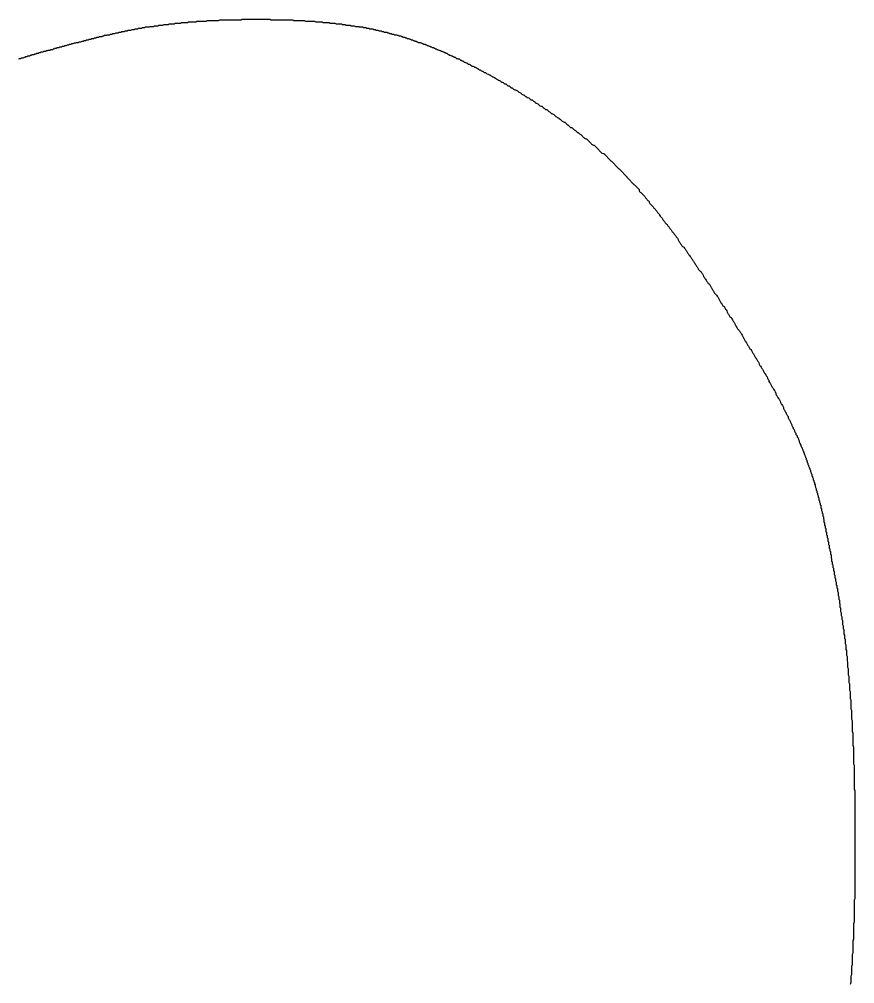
# Model space of a CAD drawing. Header units: millimetres. Extents: x 289 to 9778, y -894 to 6380.
# Drawn here: x 7107.94 to 7120.99, y -350.55 to -335.47 of the extents above; entities that cross this region are included whole.
import ezdxf

# ---------------------------------------------------------------- set-up
doc = ezdxf.new("R2010")
doc.units = ezdxf.units.MM

msp = doc.modelspace()

# ---------------------------------------------------------------- linework, layer by layer
msp.add_polyline3d([(7107.93, -336.093, 0), (7107.94, -336.083, 0), (7107.96, -336.083, 0), (7107.97, -336.073, 0), (7107.99, -336.073, 0), (7108, -336.073, 0), (7108.02, -336.063, 0), (7108.03, -336.063, 0), (7108.04, -336.053, 0), (7108.06, -336.053, 0), (7108.07, -336.043, 0), (7108.09, -336.043, 0), (7108.1, -336.043, 0), (7108.11, -336.033, 0), (7108.13, -336.033, 0), (7108.14, -336.023, 0), (7108.16, -336.023, 0), (7108.17, -336.023, 0), (7108.18, -336.013, 0), (7108.2, -336.013, 0), (7108.21, -336.003, 0), (7108.23, -336.003, 0), (7108.24, -336.003, 0), (7108.25, -335.993, 0), (7108.27, -335.993, 0), (7108.28, -335.983, 0), (7108.29, -335.983, 0), (7108.31, -335.983, 0), (7108.32, -335.973, 0), (7108.34, -335.973, 0), (7108.35, -335.973, 0), (7108.36, -335.963, 0), (7108.38, -335.963, 0), (7108.39, -335.953, 0), (7108.4, -335.953, 0), (7108.42, -335.953, 0), (7108.43, -335.943, 0), (7108.44, -335.943, 0), (7108.46, -335.943, 0), (7108.47, -335.933, 0), (7108.48, -335.933, 0), (7108.49, -335.923, 0), (7108.51, -335.923, 0), (7108.52, -335.923, 0), (7108.53, -335.913, 0), (7108.55, -335.913, 0), (7108.56, -335.913, 0), (7108.57, -335.903, 0), (7108.59, -335.903, 0), (7108.6, -335.903, 0), (7108.61, -335.893, 0), (7108.62, -335.893, 0), (7108.64, -335.893, 0), (7108.65, -335.883, 0), (7108.66, -335.883, 0), (7108.67, -335.883, 0), (7108.69, -335.873, 0), (7108.7, -335.873, 0), (7108.71, -335.873, 0), (7108.72, -335.863, 0), (7108.74, -335.863, 0), (7108.75, -335.863, 0), (7108.76, -335.853, 0), (7108.77, -335.853, 0), (7108.78, -335.853, 0), (7108.8, -335.843, 0), (7108.81, -335.843, 0), (7108.82, -335.843, 0), (7108.83, -335.833, 0), (7108.84, -335.833, 0), (7108.86, -335.833, 0), (7108.87, -335.823, 0), (7108.88, -335.823, 0), (7108.89, -335.823, 0), (7108.9, -335.823, 0), (7108.92, -335.813, 0), (7108.93, -335.813, 0), (7108.94, -335.813, 0), (7108.95, -335.803, 0), (7108.96, -335.803, 0), (7108.97, -335.803, 0), (7108.99, -335.793, 0), (7109, -335.793, 0), (7109.01, -335.793, 0), (7109.02, -335.793, 0), (7109.03, -335.783, 0), (7109.04, -335.783, 0), (7109.06, -335.783, 0), (7109.07, -335.773, 0), (7109.08, -335.773, 0), (7109.09, -335.773, 0), (7109.1, -335.773, 0), (7109.11, -335.763, 0), (7109.12, -335.763, 0), (7109.14, -335.763, 0), (7109.15, -335.753, 0), (7109.16, -335.753, 0), (7109.17, -335.753, 0), (7109.18, -335.753, 0), (7109.19, -335.743, 0), (7109.2, -335.743, 0), (7109.21, -335.743, 0), (7109.23, -335.743, 0), (7109.24, -335.733, 0), (7109.25, -335.733, 0), (7109.26, -335.733, 0), (7109.27, -335.723, 0), (7109.28, -335.723, 0), (7109.29, -335.723, 0), (7109.3, -335.723, 0), (7109.31, -335.713, 0), (7109.32, -335.713, 0), (7109.34, -335.713, 0), (7109.35, -335.713, 0), (7109.36, -335.703, 0), (7109.37, -335.703, 0), (7109.38, -335.703, 0), (7109.39, -335.703, 0), (7109.4, -335.693, 0), (7109.41, -335.693, 0), (7109.42, -335.693, 0), (7109.43, -335.693, 0), (7109.45, -335.683, 0), (7109.46, -335.683, 0), (7109.47, -335.683, 0), (7109.48, -335.683, 0), (7109.49, -335.683, 0), (7109.5, -335.673, 0), (7109.51, -335.673, 0), (7109.52, -335.673, 0), (7109.53, -335.673, 0), (7109.54, -335.663, 0), (7109.55, -335.663, 0), (7109.56, -335.663, 0), (7109.58, -335.663, 0), (7109.59, -335.653, 0), (7109.6, -335.653, 0), (7109.61, -335.653, 0), (7109.62, -335.653, 0), (7109.63, -335.653, 0), (7109.64, -335.643, 0), (7109.65, -335.643, 0), (7109.66, -335.643, 0), (7109.67, -335.643, 0), (7109.68, -335.643, 0), (7109.7, -335.633, 0), (7109.71, -335.633, 0), (7109.72, -335.633, 0), (7109.73, -335.633, 0), (7109.74, -335.633, 0), (7109.75, -335.623, 0), (7109.76, -335.623, 0), (7109.77, -335.623, 0), (7109.78, -335.623, 0), (7109.79, -335.623, 0), (7109.8, -335.613, 0), (7109.82, -335.613, 0), (7109.83, -335.613, 0), (7109.84, -335.613, 0), (7109.85, -335.613, 0), (7109.86, -335.603, 0), (7109.87, -335.603, 0), (7109.88, -335.603, 0), (7109.89, -335.603, 0), (7109.9, -335.603, 0), (7109.91, -335.593, 0), (7109.93, -335.593, 0), (7109.94, -335.593, 0), (7109.95, -335.593, 0), (7109.96, -335.593, 0), (7109.97, -335.593, 0), (7109.98, -335.583, 0), (7109.99, -335.583, 0), (7110, -335.583, 0), (7110.01, -335.583, 0), (7110.03, -335.583, 0), (7110.04, -335.583, 0), (7110.05, -335.573, 0), (7110.06, -335.573, 0), (7110.07, -335.573, 0), (7110.08, -335.573, 0), (7110.09, -335.573, 0), (7110.1, -335.573, 0), (7110.12, -335.563, 0), (7110.13, -335.563, 0), (7110.14, -335.563, 0), (7110.15, -335.563, 0), (7110.16, -335.563, 0), (7110.17, -335.563, 0), (7110.18, -335.563, 0), (7110.2, -335.553, 0), (7110.21, -335.553, 0), (7110.22, -335.553, 0), (7110.23, -335.553, 0), (7110.24, -335.553, 0), (7110.25, -335.553, 0), (7110.27, -335.553, 0), (7110.28, -335.543, 0), (7110.29, -335.543, 0), (7110.3, -335.543, 0), (7110.31, -335.543, 0), (7110.33, -335.543, 0), (7110.34, -335.543, 0), (7110.35, -335.543, 0), (7110.36, -335.543, 0), (7110.37, -335.533, 0), (7110.39, -335.533, 0), (7110.4, -335.533, 0), (7110.41, -335.533, 0), (7110.42, -335.533, 0), (7110.43, -335.533, 0), (7110.45, -335.533, 0), (7110.46, -335.533, 0), (7110.47, -335.523, 0), (7110.48, -335.523, 0), (7110.5, -335.523, 0), (7110.51, -335.523, 0), (7110.52, -335.523, 0), (7110.53, -335.523, 0), (7110.55, -335.523, 0), (7110.56, -335.523, 0), (7110.57, -335.523, 0), (7110.58, -335.513, 0), (7110.6, -335.513, 0), (7110.61, -335.513, 0), (7110.62, -335.513, 0), (7110.63, -335.513, 0), (7110.65, -335.513, 0), (7110.66, -335.513, 0), (7110.67, -335.513, 0), (7110.69, -335.513, 0), (7110.7, -335.513, 0), (7110.71, -335.503, 0), (7110.73, -335.503, 0), (7110.74, -335.503, 0), (7110.75, -335.503, 0), (7110.77, -335.503, 0), (7110.78, -335.503, 0), (7110.79, -335.503, 0), (7110.81, -335.503, 0), (7110.82, -335.503, 0), (7110.83, -335.503, 0), (7110.85, -335.503, 0), (7110.86, -335.503, 0), (7110.87, -335.493, 0), (7110.89, -335.493, 0), (7110.9, -335.493, 0), (7110.91, -335.493, 0), (7110.93, -335.493, 0), (7110.94, -335.493, 0), (7110.95, -335.493, 0), (7110.97, -335.493, 0), (7110.98, -335.493, 0), (7111, -335.493, 0), (7111.01, -335.493, 0), (7111.02, -335.493, 0), (7111.04, -335.493, 0), (7111.05, -335.493, 0), (7111.07, -335.483, 0), (7111.08, -335.483, 0), (7111.09, -335.483, 0), (7111.11, -335.483, 0), (7111.12, -335.483, 0), (7111.14, -335.483, 0), (7111.15, -335.483, 0), (7111.16, -335.483, 0), (7111.18, -335.483, 0), (7111.19, -335.483, 0), (7111.21, -335.483, 0), (7111.22, -335.483, 0), (7111.24, -335.483, 0), (7111.25, -335.483, 0), (7111.26, -335.483, 0), (7111.28, -335.483, 0), (7111.29, -335.483, 0), (7111.31, -335.483, 0), (7111.32, -335.483, 0), (7111.34, -335.483, 0), (7111.35, -335.483, 0), (7111.37, -335.483, 0), (7111.38, -335.483, 0), (7111.39, -335.483, 0), (7111.41, -335.483, 0), (7111.42, -335.473, 0), (7111.44, -335.473, 0), (7111.45, -335.473, 0), (7111.47, -335.473, 0), (7111.48, -335.473, 0), (7111.5, -335.473, 0), (7111.51, -335.473, 0), (7111.53, -335.473, 0), (7111.54, -335.473, 0), (7111.56, -335.473, 0), (7111.57, -335.473, 0), (7111.58, -335.473, 0), (7111.6, -335.473, 0), (7111.61, -335.473, 0), (7111.63, -335.473, 0), (7111.64, -335.473, 0), (7111.66, -335.473, 0), (7111.67, -335.473, 0), (7111.69, -335.473, 0), (7111.7, -335.473, 0), (7111.72, -335.473, 0), (7111.73, -335.473, 0), (7111.75, -335.473, 0), (7111.76, -335.473, 0), (7111.78, -335.473, 0), (7111.79, -335.473, 0), (7111.81, -335.473, 0), (7111.82, -335.473, 0), (7111.84, -335.473, 0), (7111.85, -335.473, 0), (7111.87, -335.483, 0), (7111.88, -335.483, 0), (7111.9, -335.483, 0), (7111.91, -335.483, 0), (7111.92, -335.483, 0), (7111.94, -335.483, 0), (7111.95, -335.483, 0), (7111.97, -335.483, 0), (7111.98, -335.483, 0), (7112, -335.483, 0), (7112.01, -335.483, 0), (7112.03, -335.483, 0), (7112.04, -335.483, 0), (7112.06, -335.483, 0), (7112.07, -335.483, 0), (7112.09, -335.483, 0), (7112.1, -335.483, 0), (7112.12, -335.483, 0), (7112.13, -335.483, 0), (7112.15, -335.483, 0), (7112.16, -335.483, 0), (7112.18, -335.483, 0), (7112.19, -335.483, 0), (7112.21, -335.483, 0), (7112.22, -335.493, 0), (7112.23, -335.493, 0), (7112.25, -335.493, 0), (7112.26, -335.493, 0), (7112.28, -335.493, 0), (7112.29, -335.493, 0), (7112.31, -335.493, 0), (7112.32, -335.493, 0), (7112.34, -335.493, 0), (7112.35, -335.493, 0), (7112.37, -335.493, 0), (7112.38, -335.493, 0), (7112.39, -335.493, 0), (7112.41, -335.503, 0), (7112.42, -335.503, 0), (7112.44, -335.503, 0), (7112.45, -335.503, 0), (7112.47, -335.503, 0), (7112.48, -335.503, 0), (7112.5, -335.503, 0), (7112.51, -335.503, 0), (7112.52, -335.503, 0), (7112.54, -335.503, 0), (7112.55, -335.503, 0), (7112.57, -335.513, 0), (7112.58, -335.513, 0), (7112.6, -335.513, 0), (7112.61, -335.513, 0), (7112.62, -335.513, 0), (7112.64, -335.513, 0), (7112.65, -335.513, 0), (7112.67, -335.513, 0), (7112.68, -335.523, 0), (7112.69, -335.523, 0), (7112.71, -335.523, 0), (7112.72, -335.523, 0), (7112.74, -335.523, 0), (7112.75, -335.523, 0), (7112.76, -335.523, 0), (7112.78, -335.523, 0), (7112.79, -335.533, 0), (7112.8, -335.533, 0), (7112.82, -335.533, 0), (7112.83, -335.533, 0), (7112.85, -335.533, 0), (7112.86, -335.533, 0), (7112.87, -335.533, 0), (7112.89, -335.543, 0), (7112.9, -335.543, 0), (7112.91, -335.543, 0), (7112.93, -335.543, 0), (7112.94, -335.543, 0), (7112.95, -335.543, 0), (7112.97, -335.543, 0), (7112.98, -335.553, 0), (7112.99, -335.553, 0), (7113.01, -335.553, 0), (7113.02, -335.553, 0), (7113.03, -335.553, 0), (7113.04, -335.563, 0), (7113.06, -335.563, 0), (7113.07, -335.563, 0), (7113.08, -335.563, 0), (7113.1, -335.563, 0), (7113.11, -335.563, 0), (7113.12, -335.573, 0), (7113.14, -335.573, 0), (7113.15, -335.573, 0), (7113.16, -335.573, 0), (7113.17, -335.573, 0), (7113.19, -335.583, 0), (7113.2, -335.583, 0), (7113.21, -335.583, 0), (7113.22, -335.583, 0), (7113.24, -335.583, 0), (7113.25, -335.593, 0), (7113.26, -335.593, 0), (7113.27, -335.593, 0), (7113.29, -335.593, 0), (7113.3, -335.593, 0), (7113.31, -335.603, 0), (7113.32, -335.603, 0), (7113.34, -335.603, 0), (7113.35, -335.603, 0), (7113.36, -335.613, 0), (7113.37, -335.613, 0), (7113.39, -335.613, 0), (7113.4, -335.613, 0), (7113.41, -335.623, 0), (7113.42, -335.623, 0), (7113.44, -335.623, 0), (7113.45, -335.623, 0), (7113.46, -335.623, 0), (7113.47, -335.633, 0), (7113.48, -335.633, 0), (7113.5, -335.633, 0), (7113.51, -335.643, 0), (7113.52, -335.643, 0), (7113.53, -335.643, 0), (7113.54, -335.643, 0), (7113.56, -335.653, 0), (7113.57, -335.653, 0), (7113.58, -335.653, 0), (7113.59, -335.653, 0), (7113.6, -335.663, 0), (7113.62, -335.663, 0), (7113.63, -335.663, 0), (7113.64, -335.673, 0), (7113.65, -335.673, 0), (7113.66, -335.673, 0), (7113.68, -335.673, 0), (7113.69, -335.683, 0), (7113.7, -335.683, 0), (7113.71, -335.683, 0), (7113.72, -335.693, 0), (7113.73, -335.693, 0), (7113.75, -335.693, 0), (7113.76, -335.703, 0), (7113.77, -335.703, 0), (7113.78, -335.703, 0), (7113.79, -335.703, 0), (7113.8, -335.713, 0), (7113.82, -335.713, 0), (7113.83, -335.713, 0), (7113.84, -335.723, 0), (7113.85, -335.723, 0), (7113.86, -335.723, 0), (7113.87, -335.733, 0), (7113.89, -335.733, 0), (7113.9, -335.733, 0), (7113.91, -335.743, 0), (7113.92, -335.743, 0), (7113.93, -335.753, 0), (7113.94, -335.753, 0), (7113.96, -335.753, 0), (7113.97, -335.763, 0), (7113.98, -335.763, 0), (7113.99, -335.763, 0), (7114, -335.773, 0), (7114.01, -335.773, 0), (7114.02, -335.773, 0), (7114.04, -335.783, 0), (7114.05, -335.783, 0), (7114.06, -335.793, 0), (7114.07, -335.793, 0), (7114.08, -335.793, 0), (7114.09, -335.803, 0), (7114.11, -335.803, 0), (7114.12, -335.813, 0), (7114.13, -335.813, 0), (7114.14, -335.813, 0), (7114.15, -335.823, 0), (7114.16, -335.823, 0), (7114.17, -335.833, 0), (7114.19, -335.833, 0), (7114.2, -335.833, 0), (7114.21, -335.843, 0), (7114.22, -335.843, 0), (7114.23, -335.853, 0), (7114.24, -335.853, 0), (7114.26, -335.863, 0), (7114.27, -335.863, 0), (7114.28, -335.863, 0), (7114.29, -335.873, 0), (7114.3, -335.873, 0), (7114.31, -335.883, 0), (7114.32, -335.883, 0), (7114.34, -335.893, 0), (7114.35, -335.893, 0), (7114.36, -335.903, 0), (7114.37, -335.903, 0), (7114.38, -335.903, 0), (7114.39, -335.913, 0), (7114.41, -335.913, 0), (7114.42, -335.923, 0), (7114.43, -335.923, 0), (7114.44, -335.933, 0), (7114.45, -335.933, 0), (7114.46, -335.943, 0), (7114.47, -335.943, 0), (7114.49, -335.953, 0), (7114.5, -335.953, 0), (7114.51, -335.963, 0), (7114.52, -335.963, 0), (7114.53, -335.973, 0), (7114.54, -335.973, 0), (7114.56, -335.983, 0), (7114.57, -335.983, 0), (7114.58, -335.993, 0), (7114.59, -335.993, 0), (7114.6, -336.003, 0), (7114.62, -336.003, 0), (7114.63, -336.013, 0), (7114.64, -336.023, 0), (7114.65, -336.023, 0), (7114.66, -336.033, 0), (7114.67, -336.033, 0), (7114.69, -336.043, 0), (7114.7, -336.043, 0), (7114.71, -336.053, 0), (7114.72, -336.053, 0), (7114.73, -336.063, 0), (7114.75, -336.063, 0), (7114.76, -336.073, 0), (7114.77, -336.083, 0), (7114.78, -336.083, 0), (7114.79, -336.093, 0), (7114.81, -336.093, 0), (7114.82, -336.103, 0), (7114.83, -336.113, 0), (7114.84, -336.113, 0), (7114.85, -336.123, 0), (7114.87, -336.123, 0), (7114.88, -336.133, 0), (7114.89, -336.143, 0), (7114.9, -336.143, 0), (7114.92, -336.153, 0), (7114.93, -336.153, 0), (7114.94, -336.163, 0), (7114.95, -336.173, 0), (7114.97, -336.173, 0), (7114.98, -336.183, 0), (7114.99, -336.183, 0), (7115, -336.193, 0), (7115.01, -336.203, 0), (7115.03, -336.203, 0), (7115.04, -336.213, 0), (7115.05, -336.223, 0), (7115.06, -336.223, 0), (7115.08, -336.233, 0), (7115.09, -336.243, 0), (7115.1, -336.243, 0), (7115.11, -336.253, 0), (7115.13, -336.263, 0), (7115.14, -336.263, 0), (7115.15, -336.273, 0), (7115.17, -336.283, 0), (7115.18, -336.283, 0), (7115.19, -336.293, 0), (7115.2, -336.303, 0), (7115.22, -336.303, 0), (7115.23, -336.313, 0), (7115.24, -336.323, 0), (7115.25, -336.323, 0), (7115.27, -336.333, 0), (7115.28, -336.343, 0), (7115.29, -336.343, 0), (7115.3, -336.353, 0), (7115.32, -336.363, 0), (7115.33, -336.373, 0), (7115.34, -336.373, 0), (7115.36, -336.383, 0), (7115.37, -336.393, 0), (7115.38, -336.393, 0), (7115.39, -336.403, 0), (7115.41, -336.413, 0), (7115.42, -336.423, 0), (7115.43, -336.423, 0), (7115.45, -336.433, 0), (7115.46, -336.443, 0), (7115.47, -336.453, 0), (7115.48, -336.453, 0), (7115.5, -336.463, 0), (7115.51, -336.473, 0), (7115.52, -336.483, 0), (7115.54, -336.483, 0), (7115.55, -336.493, 0), (7115.56, -336.503, 0), (7115.57, -336.513, 0), (7115.59, -336.513, 0), (7115.6, -336.523, 0), (7115.61, -336.533, 0), (7115.63, -336.543, 0), (7115.64, -336.543, 0), (7115.65, -336.553, 0), (7115.66, -336.563, 0), (7115.68, -336.573, 0), (7115.69, -336.573, 0), (7115.7, -336.583, 0), (7115.72, -336.593, 0), (7115.73, -336.603, 0), (7115.74, -336.613, 0), (7115.75, -336.613, 0), (7115.77, -336.623, 0), (7115.78, -336.633, 0), (7115.79, -336.643, 0), (7115.81, -336.653, 0), (7115.82, -336.653, 0), (7115.83, -336.663, 0), (7115.84, -336.673, 0), (7115.86, -336.683, 0), (7115.87, -336.693, 0), (7115.88, -336.693, 0), (7115.9, -336.703, 0), (7115.91, -336.713, 0), (7115.92, -336.723, 0), (7115.93, -336.733, 0), (7115.95, -336.733, 0), (7115.96, -336.743, 0), (7115.97, -336.753, 0), (7115.99, -336.763, 0), (7116, -336.773, 0), (7116.01, -336.783, 0), (7116.02, -336.783, 0), (7116.04, -336.793, 0), (7116.05, -336.803, 0), (7116.06, -336.813, 0), (7116.07, -336.823, 0), (7116.09, -336.833, 0), (7116.1, -336.833, 0), (7116.11, -336.843, 0), (7116.12, -336.853, 0), (7116.14, -336.863, 0), (7116.15, -336.873, 0), (7116.16, -336.883, 0), (7116.18, -336.883, 0), (7116.19, -336.893, 0), (7116.2, -336.903, 0), (7116.21, -336.913, 0), (7116.23, -336.923, 0), (7116.24, -336.933, 0), (7116.25, -336.943, 0), (7116.26, -336.943, 0), (7116.27, -336.953, 0), (7116.29, -336.963, 0), (7116.3, -336.973, 0), (7116.31, -336.983, 0), (7116.32, -336.993, 0), (7116.34, -337.003, 0), (7116.35, -337.013, 0), (7116.36, -337.013, 0), (7116.37, -337.023, 0), (7116.39, -337.033, 0), (7116.4, -337.043, 0), (7116.41, -337.053, 0), (7116.42, -337.063, 0), (7116.43, -337.073, 0), (7116.45, -337.083, 0), (7116.46, -337.083, 0), (7116.47, -337.093, 0), (7116.48, -337.103, 0), (7116.49, -337.113, 0), (7116.51, -337.123, 0), (7116.52, -337.133, 0), (7116.53, -337.143, 0), (7116.54, -337.153, 0), (7116.55, -337.163, 0), (7116.57, -337.163, 0), (7116.58, -337.173, 0), (7116.59, -337.183, 0), (7116.6, -337.193, 0), (7116.61, -337.203, 0), (7116.63, -337.213, 0), (7116.64, -337.223, 0), (7116.65, -337.233, 0), (7116.66, -337.243, 0), (7116.67, -337.243, 0), (7116.68, -337.253, 0), (7116.69, -337.263, 0), (7116.71, -337.273, 0), (7116.72, -337.283, 0), (7116.73, -337.293, 0), (7116.74, -337.303, 0), (7116.75, -337.313, 0), (7116.76, -337.323, 0), (7116.77, -337.333, 0), (7116.79, -337.343, 0), (7116.8, -337.343, 0), (7116.81, -337.353, 0), (7116.82, -337.363, 0), (7116.83, -337.373, 0), (7116.84, -337.383, 0), (7116.85, -337.393, 0), (7116.86, -337.403, 0), (7116.87, -337.413, 0), (7116.88, -337.423, 0), (7116.9, -337.433, 0), (7116.91, -337.443, 0), (7116.92, -337.443, 0), (7116.93, -337.453, 0), (7116.94, -337.463, 0), (7116.95, -337.473, 0), (7116.96, -337.483, 0), (7116.97, -337.493, 0), (7116.98, -337.503, 0), (7116.99, -337.513, 0), (7117, -337.523, 0), (7117.01, -337.533, 0), (7117.02, -337.543, 0), (7117.03, -337.553, 0), (7117.04, -337.563, 0), (7117.06, -337.573, 0), (7117.07, -337.573, 0), (7117.08, -337.583, 0), (7117.09, -337.593, 0), (7117.1, -337.603, 0), (7117.11, -337.613, 0), (7117.12, -337.623, 0), (7117.13, -337.633, 0), (7117.14, -337.643, 0), (7117.15, -337.653, 0), (7117.16, -337.663, 0), (7117.17, -337.673, 0), (7117.18, -337.683, 0), (7117.19, -337.693, 0), (7117.2, -337.703, 0), (7117.21, -337.713, 0), (7117.22, -337.723, 0), (7117.23, -337.733, 0), (7117.24, -337.743, 0), (7117.25, -337.753, 0), (7117.26, -337.763, 0), (7117.27, -337.773, 0), (7117.28, -337.783, 0), (7117.29, -337.793, 0), (7117.3, -337.803, 0), (7117.31, -337.813, 0), (7117.32, -337.823, 0), (7117.33, -337.833, 0), (7117.34, -337.843, 0), (7117.35, -337.853, 0), (7117.36, -337.863, 0), (7117.37, -337.873, 0), (7117.38, -337.883, 0), (7117.39, -337.893, 0), (7117.4, -337.903, 0), (7117.41, -337.913, 0), (7117.42, -337.923, 0), (7117.43, -337.933, 0), (7117.43, -337.943, 0), (7117.44, -337.953, 0), (7117.45, -337.963, 0), (7117.46, -337.973, 0), (7117.47, -337.983, 0), (7117.48, -337.993, 0), (7117.49, -338.003, 0), (7117.5, -338.013, 0), (7117.51, -338.023, 0), (7117.52, -338.033, 0), (7117.53, -338.043, 0), (7117.54, -338.053, 0), (7117.55, -338.063, 0), (7117.56, -338.073, 0), (7117.57, -338.083, 0), (7117.58, -338.093, 0), (7117.59, -338.103, 0), (7117.6, -338.113, 0), (7117.61, -338.123, 0), (7117.62, -338.133, 0), (7117.62, -338.153, 0), (7117.63, -338.163, 0), (7117.64, -338.173, 0), (7117.65, -338.183, 0), (7117.66, -338.193, 0), (7117.67, -338.203, 0), (7117.68, -338.213, 0), (7117.69, -338.223, 0), (7117.7, -338.233, 0), (7117.71, -338.243, 0), (7117.72, -338.263, 0), (7117.73, -338.273, 0), (7117.74, -338.283, 0), (7117.75, -338.293, 0), (7117.76, -338.303, 0), (7117.77, -338.313, 0), (7117.78, -338.323, 0), (7117.78, -338.333, 0), (7117.79, -338.353, 0), (7117.8, -338.363, 0), (7117.81, -338.373, 0), (7117.82, -338.383, 0), (7117.83, -338.393, 0), (7117.84, -338.403, 0), (7117.85, -338.423, 0), (7117.86, -338.433, 0), (7117.87, -338.443, 0), (7117.88, -338.453, 0), (7117.89, -338.463, 0), (7117.9, -338.473, 0), (7117.91, -338.493, 0), (7117.92, -338.503, 0), (7117.93, -338.513, 0), (7117.94, -338.523, 0), (7117.94, -338.533, 0), (7117.95, -338.553, 0), (7117.96, -338.563, 0), (7117.97, -338.573, 0), (7117.98, -338.583, 0), (7117.99, -338.603, 0), (7118, -338.613, 0), (7118.01, -338.623, 0), (7118.02, -338.633, 0), (7118.03, -338.653, 0), (7118.04, -338.663, 0), (7118.05, -338.673, 0), (7118.06, -338.683, 0), (7118.07, -338.703, 0), (7118.08, -338.713, 0), (7118.09, -338.723, 0), (7118.1, -338.743, 0), (7118.11, -338.753, 0), (7118.12, -338.763, 0), (7118.13, -338.773, 0), (7118.14, -338.793, 0), (7118.15, -338.803, 0), (7118.16, -338.813, 0), (7118.17, -338.833, 0), (7118.18, -338.843, 0), (7118.19, -338.853, 0), (7118.2, -338.873, 0), (7118.21, -338.883, 0), (7118.22, -338.893, 0), (7118.23, -338.913, 0), (7118.23, -338.923, 0), (7118.24, -338.943, 0), (7118.25, -338.953, 0), (7118.26, -338.963, 0), (7118.27, -338.983, 0), (7118.28, -338.993, 0), (7118.29, -339.013, 0), (7118.3, -339.023, 0), (7118.32, -339.033, 0), (7118.33, -339.053, 0), (7118.34, -339.063, 0), (7118.35, -339.083, 0), (7118.36, -339.093, 0), (7118.37, -339.113, 0), (7118.38, -339.123, 0), (7118.39, -339.133, 0), (7118.4, -339.153, 0), (7118.41, -339.163, 0), (7118.42, -339.183, 0), (7118.43, -339.193, 0), (7118.44, -339.213, 0), (7118.45, -339.223, 0), (7118.46, -339.243, 0), (7118.47, -339.253, 0), (7118.48, -339.273, 0), (7118.49, -339.283, 0), (7118.5, -339.303, 0), (7118.51, -339.313, 0), (7118.52, -339.333, 0), (7118.53, -339.343, 0), (7118.54, -339.363, 0), (7118.55, -339.383, 0), (7118.56, -339.393, 0), (7118.58, -339.413, 0), (7118.59, -339.423, 0), (7118.6, -339.443, 0), (7118.61, -339.453, 0), (7118.62, -339.473, 0), (7118.63, -339.493, 0), (7118.64, -339.503, 0), (7118.65, -339.523, 0), (7118.66, -339.533, 0), (7118.67, -339.553, 0), (7118.68, -339.573, 0), (7118.69, -339.583, 0), (7118.7, -339.603, 0), (7118.72, -339.613, 0), (7118.73, -339.633, 0), (7118.74, -339.653, 0), (7118.75, -339.663, 0), (7118.76, -339.683, 0), (7118.77, -339.703, 0), (7118.78, -339.713, 0), (7118.79, -339.733, 0), (7118.8, -339.753, 0), (7118.81, -339.763, 0), (7118.83, -339.783, 0), (7118.84, -339.803, 0), (7118.85, -339.813, 0), (7118.86, -339.833, 0), (7118.87, -339.853, 0), (7118.88, -339.863, 0), (7118.89, -339.883, 0), (7118.9, -339.903, 0), (7118.91, -339.913, 0), (7118.92, -339.933, 0), (7118.93, -339.953, 0), (7118.95, -339.963, 0), (7118.96, -339.983, 0), (7118.97, -340.003, 0), (7118.98, -340.013, 0), (7118.99, -340.033, 0), (7119, -340.053, 0), (7119.01, -340.073, 0), (7119.02, -340.083, 0), (7119.03, -340.103, 0), (7119.04, -340.123, 0), (7119.06, -340.133, 0), (7119.07, -340.153, 0), (7119.08, -340.173, 0), (7119.09, -340.193, 0), (7119.1, -340.203, 0), (7119.11, -340.223, 0), (7119.12, -340.243, 0), (7119.13, -340.253, 0), (7119.14, -340.273, 0), (7119.15, -340.293, 0), (7119.16, -340.313, 0), (7119.17, -340.323, 0), (7119.19, -340.343, 0), (7119.2, -340.363, 0), (7119.21, -340.373, 0), (7119.22, -340.393, 0), (7119.23, -340.413, 0), (7119.24, -340.433, 0), (7119.25, -340.443, 0), (7119.26, -340.463, 0), (7119.27, -340.483, 0), (7119.28, -340.503, 0), (7119.29, -340.513, 0), (7119.3, -340.533, 0), (7119.31, -340.553, 0), (7119.32, -340.573, 0), (7119.33, -340.583, 0), (7119.34, -340.603, 0), (7119.35, -340.623, 0), (7119.37, -340.633, 0), (7119.38, -340.653, 0), (7119.39, -340.673, 0), (7119.4, -340.693, 0), (7119.41, -340.703, 0), (7119.42, -340.723, 0), (7119.43, -340.743, 0), (7119.44, -340.763, 0), (7119.45, -340.773, 0), (7119.46, -340.793, 0), (7119.47, -340.813, 0), (7119.48, -340.823, 0), (7119.49, -340.843, 0), (7119.5, -340.863, 0), (7119.51, -340.883, 0), (7119.52, -340.893, 0), (7119.53, -340.913, 0), (7119.54, -340.933, 0), (7119.55, -340.943, 0), (7119.56, -340.963, 0), (7119.57, -340.983, 0), (7119.58, -341.003, 0), (7119.59, -341.013, 0), (7119.6, -341.033, 0), (7119.61, -341.053, 0), (7119.62, -341.063, 0), (7119.63, -341.083, 0), (7119.64, -341.103, 0), (7119.65, -341.113, 0), (7119.65, -341.133, 0), (7119.66, -341.153, 0), (7119.67, -341.163, 0), (7119.68, -341.183, 0), (7119.69, -341.203, 0), (7119.7, -341.223, 0), (7119.71, -341.233, 0), (7119.72, -341.253, 0), (7119.73, -341.273, 0), (7119.74, -341.283, 0), (7119.75, -341.303, 0), (7119.76, -341.313, 0), (7119.76, -341.333, 0), (7119.77, -341.353, 0), (7119.78, -341.363, 0), (7119.79, -341.383, 0), (7119.8, -341.403, 0), (7119.81, -341.413, 0), (7119.82, -341.433, 0), (7119.83, -341.453, 0), (7119.83, -341.463, 0), (7119.84, -341.483, 0), (7119.85, -341.493, 0), (7119.86, -341.513, 0), (7119.87, -341.533, 0), (7119.88, -341.543, 0), (7119.88, -341.563, 0), (7119.89, -341.573, 0), (7119.9, -341.593, 0), (7119.91, -341.613, 0), (7119.92, -341.623, 0), (7119.92, -341.643, 0), (7119.93, -341.653, 0), (7119.94, -341.673, 0), (7119.95, -341.683, 0), (7119.95, -341.703, 0), (7119.96, -341.723, 0), (7119.97, -341.733, 0), (7119.98, -341.753, 0), (7119.98, -341.763, 0), (7119.99, -341.783, 0), (7120, -341.793, 0), (7120.01, -341.813, 0), (7120.01, -341.823, 0), (7120.02, -341.843, 0), (7120.03, -341.853, 0), (7120.03, -341.873, 0), (7120.04, -341.883, 0), (7120.05, -341.903, 0), (7120.05, -341.913, 0), (7120.06, -341.933, 0), (7120.07, -341.943, 0), (7120.07, -341.963, 0), (7120.08, -341.973, 0), (7120.09, -341.983, 0), (7120.09, -342.003, 0), (7120.1, -342.013, 0), (7120.11, -342.033, 0), (7120.11, -342.043, 0), (7120.12, -342.063, 0), (7120.12, -342.073, 0), (7120.13, -342.093, 0), (7120.14, -342.103, 0), (7120.14, -342.113, 0), (7120.15, -342.133, 0), (7120.15, -342.143, 0), (7120.16, -342.163, 0), (7120.17, -342.173, 0), (7120.17, -342.183, 0), (7120.18, -342.203, 0), (7120.18, -342.213, 0), (7120.19, -342.223, 0), (7120.19, -342.243, 0), (7120.2, -342.253, 0), (7120.2, -342.273, 0), (7120.21, -342.283, 0), (7120.21, -342.293, 0), (7120.22, -342.313, 0), (7120.22, -342.323, 0), (7120.23, -342.333, 0), (7120.23, -342.353, 0), (7120.24, -342.363, 0), (7120.24, -342.373, 0), (7120.25, -342.393, 0), (7120.25, -342.403, 0), (7120.26, -342.413, 0), (7120.26, -342.433, 0), (7120.27, -342.443, 0), (7120.27, -342.453, 0), (7120.28, -342.473, 0), (7120.28, -342.483, 0), (7120.29, -342.493, 0), (7120.29, -342.513, 0), (7120.3, -342.523, 0), (7120.3, -342.533, 0), (7120.3, -342.543, 0), (7120.31, -342.563, 0), (7120.31, -342.573, 0), (7120.32, -342.583, 0), (7120.32, -342.593, 0), (7120.32, -342.613, 0), (7120.33, -342.623, 0), (7120.33, -342.633, 0), (7120.34, -342.653, 0), (7120.34, -342.663, 0), (7120.34, -342.673, 0), (7120.35, -342.683, 0), (7120.35, -342.703, 0), (7120.36, -342.713, 0), (7120.36, -342.723, 0), (7120.36, -342.733, 0), (7120.37, -342.753, 0), (7120.37, -342.763, 0), (7120.37, -342.773, 0), (7120.38, -342.783, 0), (7120.38, -342.793, 0), (7120.39, -342.813, 0), (7120.39, -342.823, 0), (7120.39, -342.833, 0), (7120.4, -342.843, 0), (7120.4, -342.863, 0), (7120.4, -342.873, 0), (7120.41, -342.883, 0), (7120.41, -342.893, 0), (7120.41, -342.903, 0), (7120.42, -342.923, 0), (7120.42, -342.933, 0), (7120.42, -342.943, 0), (7120.43, -342.953, 0), (7120.43, -342.963, 0), (7120.43, -342.983, 0), (7120.43, -342.993, 0), (7120.44, -343.003, 0), (7120.44, -343.013, 0), (7120.44, -343.023, 0), (7120.45, -343.043, 0), (7120.45, -343.053, 0), (7120.45, -343.063, 0), (7120.46, -343.073, 0), (7120.46, -343.083, 0), (7120.46, -343.103, 0), (7120.46, -343.113, 0), (7120.47, -343.123, 0), (7120.47, -343.133, 0), (7120.47, -343.143, 0), (7120.47, -343.153, 0), (7120.48, -343.173, 0), (7120.48, -343.183, 0), (7120.48, -343.193, 0), (7120.49, -343.203, 0), (7120.49, -343.213, 0), (7120.49, -343.223, 0), (7120.49, -343.243, 0), (7120.5, -343.253, 0), (7120.5, -343.263, 0), (7120.5, -343.273, 0), (7120.5, -343.283, 0), (7120.51, -343.293, 0), (7120.51, -343.313, 0), (7120.51, -343.323, 0), (7120.51, -343.333, 0), (7120.52, -343.343, 0), (7120.52, -343.353, 0), (7120.52, -343.363, 0), (7120.52, -343.383, 0), (7120.53, -343.393, 0), (7120.53, -343.403, 0), (7120.53, -343.413, 0), (7120.53, -343.423, 0), (7120.54, -343.433, 0), (7120.54, -343.453, 0), (7120.54, -343.463, 0), (7120.54, -343.473, 0), (7120.54, -343.483, 0), (7120.55, -343.493, 0), (7120.55, -343.503, 0), (7120.55, -343.513, 0), (7120.55, -343.533, 0), (7120.56, -343.543, 0), (7120.56, -343.553, 0), (7120.56, -343.563, 0), (7120.56, -343.573, 0), (7120.57, -343.583, 0), (7120.57, -343.603, 0), (7120.57, -343.613, 0), (7120.57, -343.623, 0), (7120.57, -343.633, 0), (7120.58, -343.643, 0), (7120.58, -343.653, 0), (7120.58, -343.673, 0), (7120.58, -343.683, 0), (7120.59, -343.693, 0), (7120.59, -343.703, 0), (7120.59, -343.713, 0), (7120.59, -343.723, 0), (7120.59, -343.743, 0), (7120.6, -343.753, 0), (7120.6, -343.763, 0), (7120.6, -343.773, 0), (7120.6, -343.783, 0), (7120.61, -343.793, 0), (7120.61, -343.813, 0), (7120.61, -343.823, 0), (7120.61, -343.833, 0), (7120.62, -343.843, 0), (7120.62, -343.853, 0), (7120.62, -343.873, 0), (7120.62, -343.883, 0), (7120.62, -343.893, 0), (7120.63, -343.903, 0), (7120.63, -343.913, 0), (7120.63, -343.933, 0), (7120.63, -343.943, 0), (7120.64, -343.953, 0), (7120.64, -343.963, 0), (7120.64, -343.983, 0), (7120.64, -343.993, 0), (7120.65, -344.003, 0), (7120.65, -344.013, 0), (7120.65, -344.023, 0), (7120.65, -344.043, 0), (7120.66, -344.053, 0), (7120.66, -344.063, 0), (7120.66, -344.073, 0), (7120.66, -344.093, 0), (7120.67, -344.103, 0), (7120.67, -344.113, 0), (7120.67, -344.123, 0), (7120.67, -344.143, 0), (7120.67, -344.153, 0), (7120.68, -344.163, 0), (7120.68, -344.183, 0), (7120.68, -344.193, 0), (7120.68, -344.203, 0), (7120.69, -344.213, 0), (7120.69, -344.233, 0), (7120.69, -344.243, 0), (7120.69, -344.253, 0), (7120.7, -344.273, 0), (7120.7, -344.283, 0), (7120.7, -344.293, 0), (7120.7, -344.313, 0), (7120.71, -344.323, 0), (7120.71, -344.333, 0), (7120.71, -344.353, 0), (7120.71, -344.363, 0), (7120.72, -344.373, 0), (7120.72, -344.393, 0), (7120.72, -344.403, 0), (7120.72, -344.413, 0), (7120.73, -344.433, 0), (7120.73, -344.443, 0), (7120.73, -344.463, 0), (7120.73, -344.473, 0), (7120.73, -344.483, 0), (7120.74, -344.503, 0), (7120.74, -344.513, 0), (7120.74, -344.533, 0), (7120.74, -344.543, 0), (7120.75, -344.553, 0), (7120.75, -344.573, 0), (7120.75, -344.583, 0), (7120.75, -344.603, 0), (7120.76, -344.613, 0), (7120.76, -344.633, 0), (7120.76, -344.643, 0), (7120.76, -344.663, 0), (7120.77, -344.673, 0), (7120.77, -344.693, 0), (7120.77, -344.703, 0), (7120.77, -344.723, 0), (7120.77, -344.733, 0), (7120.78, -344.753, 0), (7120.78, -344.763, 0), (7120.78, -344.783, 0), (7120.78, -344.793, 0), (7120.79, -344.813, 0), (7120.79, -344.823, 0), (7120.79, -344.843, 0), (7120.79, -344.853, 0), (7120.8, -344.873, 0), (7120.8, -344.883, 0), (7120.8, -344.903, 0), (7120.8, -344.923, 0), (7120.8, -344.933, 0), (7120.81, -344.953, 0), (7120.81, -344.963, 0), (7120.81, -344.983, 0), (7120.81, -345.003, 0), (7120.82, -345.013, 0), (7120.82, -345.033, 0), (7120.82, -345.053, 0), (7120.82, -345.063, 0), (7120.82, -345.083, 0), (7120.83, -345.103, 0), (7120.83, -345.113, 0), (7120.83, -345.133, 0), (7120.83, -345.153, 0), (7120.84, -345.163, 0), (7120.84, -345.183, 0), (7120.84, -345.203, 0), (7120.84, -345.223, 0), (7120.84, -345.233, 0), (7120.85, -345.253, 0), (7120.85, -345.273, 0), (7120.85, -345.293, 0), (7120.85, -345.303, 0), (7120.85, -345.323, 0), (7120.86, -345.343, 0), (7120.86, -345.363, 0), (7120.86, -345.383, 0), (7120.86, -345.393, 0), (7120.86, -345.413, 0), (7120.87, -345.433, 0), (7120.87, -345.453, 0), (7120.87, -345.473, 0), (7120.87, -345.493, 0), (7120.87, -345.503, 0), (7120.88, -345.523, 0), (7120.88, -345.543, 0), (7120.88, -345.563, 0), (7120.88, -345.583, 0), (7120.88, -345.603, 0), (7120.89, -345.623, 0), (7120.89, -345.643, 0), (7120.89, -345.663, 0), (7120.89, -345.683, 0), (7120.89, -345.703, 0), (7120.89, -345.723, 0), (7120.9, -345.743, 0), (7120.9, -345.763, 0), (7120.9, -345.783, 0), (7120.9, -345.803, 0), (7120.9, -345.823, 0), (7120.9, -345.843, 0), (7120.91, -345.863, 0), (7120.91, -345.883, 0), (7120.91, -345.903, 0), (7120.91, -345.923, 0), (7120.91, -345.943, 0), (7120.91, -345.963, 0), (7120.92, -345.983, 0), (7120.92, -346.013, 0), (7120.92, -346.033, 0), (7120.92, -346.053, 0), (7120.92, -346.073, 0), (7120.92, -346.093, 0), (7120.93, -346.113, 0), (7120.93, -346.143, 0), (7120.93, -346.163, 0), (7120.93, -346.183, 0), (7120.93, -346.203, 0), (7120.93, -346.233, 0), (7120.93, -346.253, 0), (7120.94, -346.273, 0), (7120.94, -346.293, 0), (7120.94, -346.323, 0), (7120.94, -346.343, 0), (7120.94, -346.363, 0), (7120.94, -346.393, 0), (7120.94, -346.413, 0), (7120.95, -346.433, 0), (7120.95, -346.463, 0), (7120.95, -346.483, 0), (7120.95, -346.503, 0), (7120.95, -346.533, 0), (7120.95, -346.553, 0), (7120.95, -346.583, 0), (7120.95, -346.603, 0), (7120.96, -346.633, 0), (7120.96, -346.653, 0), (7120.96, -346.673, 0), (7120.96, -346.703, 0), (7120.96, -346.723, 0), (7120.96, -346.753, 0), (7120.96, -346.773, 0), (7120.96, -346.803, 0), (7120.96, -346.823, 0), (7120.97, -346.853, 0), (7120.97, -346.873, 0), (7120.97, -346.903, 0), (7120.97, -346.933, 0), (7120.97, -346.953, 0), (7120.97, -346.983, 0), (7120.97, -347.003, 0), (7120.97, -347.033, 0), (7120.97, -347.053, 0), (7120.97, -347.083, 0), (7120.97, -347.113, 0), (7120.98, -347.133, 0), (7120.98, -347.163, 0), (7120.98, -347.183, 0), (7120.98, -347.213, 0), (7120.98, -347.243, 0), (7120.98, -347.263, 0), (7120.98, -347.293, 0), (7120.98, -347.323, 0), (7120.98, -347.343, 0), (7120.98, -347.373, 0), (7120.98, -347.403, 0), (7120.98, -347.423, 0), (7120.98, -347.453, 0), (7120.98, -347.483, 0), (7120.98, -347.503, 0), (7120.99, -347.533, 0), (7120.99, -347.563, 0), (7120.99, -347.583, 0), (7120.99, -347.613, 0), (7120.99, -347.643, 0), (7120.99, -347.673, 0), (7120.99, -347.693, 0), (7120.99, -347.723, 0), (7120.99, -347.753, 0), (7120.99, -347.773, 0), (7120.99, -347.803, 0), (7120.99, -347.833, 0), (7120.99, -347.863, 0), (7120.99, -347.883, 0), (7120.99, -347.913, 0), (7120.99, -347.943, 0), (7120.99, -347.973, 0), (7120.99, -347.993, 0), (7120.99, -348.023, 0), (7120.99, -348.053, 0), (7120.99, -348.083, 0), (7120.99, -348.103, 0), (7120.99, -348.133, 0), (7120.99, -348.163, 0), (7120.99, -348.193, 0), (7120.99, -348.213, 0), (7120.99, -348.243, 0), (7120.99, -348.273, 0), (7120.99, -348.303, 0), (7120.99, -348.323, 0), (7120.99, -348.353, 0), (7120.99, -348.383, 0), (7120.99, -348.413, 0), (7120.99, -348.433, 0), (7120.99, -348.463, 0), (7120.99, -348.493, 0), (7120.99, -348.523, 0), (7120.99, -348.543, 0), (7120.99, -348.573, 0), (7120.99, -348.603, 0), (7120.99, -348.623, 0), (7120.99, -348.653, 0), (7120.99, -348.683, 0), (7120.99, -348.713, 0), (7120.99, -348.733, 0), (7120.99, -348.763, 0), (7120.99, -348.793, 0), (7120.99, -348.823, 0), (7120.99, -348.843, 0), (7120.99, -348.873, 0), (7120.99, -348.903, 0), (7120.99, -348.923, 0), (7120.99, -348.953, 0), (7120.99, -348.983, 0), (7120.99, -349.003, 0), (7120.99, -349.033, 0), (7120.99, -349.063, 0), (7120.99, -349.083, 0), (7120.99, -349.113, 0), (7120.99, -349.143, 0), (7120.99, -349.163, 0), (7120.99, -349.193, 0), (7120.99, -349.223, 0), (7120.98, -349.243, 0), (7120.98, -349.273, 0), (7120.98, -349.303, 0), (7120.98, -349.323, 0), (7120.98, -349.353, 0), (7120.98, -349.373, 0), (7120.98, -349.403, 0), (7120.98, -349.433, 0), (7120.98, -349.453, 0), (7120.98, -349.483, 0), (7120.98, -349.503, 0), (7120.98, -349.533, 0), (7120.98, -349.553, 0), (7120.98, -349.583, 0), (7120.97, -349.613, 0), (7120.97, -349.633, 0), (7120.97, -349.663, 0), (7120.97, -349.683, 0), (7120.97, -349.713, 0), (7120.97, -349.733, 0), (7120.97, -349.763, 0), (7120.97, -349.783, 0), (7120.97, -349.813, 0), (7120.97, -349.833, 0), (7120.97, -349.853, 0), (7120.96, -349.883, 0), (7120.96, -349.903, 0), (7120.96, -349.933, 0), (7120.96, -349.953, 0), (7120.96, -349.983, 0), (7120.96, -350.003, 0), (7120.96, -350.023, 0), (7120.96, -350.053, 0), (7120.96, -350.073, 0), (7120.95, -350.093, 0), (7120.95, -350.123, 0), (7120.95, -350.143, 0), (7120.95, -350.163, 0), (7120.95, -350.193, 0), (7120.95, -350.213, 0), (7120.95, -350.233, 0), (7120.95, -350.253, 0), (7120.94, -350.283, 0), (7120.94, -350.303, 0), (7120.94, -350.323, 0), (7120.94, -350.343, 0), (7120.94, -350.363, 0), (7120.94, -350.393, 0), (7120.94, -350.413, 0), (7120.93, -350.433, 0), (7120.93, -350.453, 0), (7120.93, -350.473, 0), (7120.93, -350.493, 0), (7120.93, -350.513, 0), (7120.93, -350.533, 0), (7120.92, -350.563, 0)])

doc.saveas('drawing.dxf')
